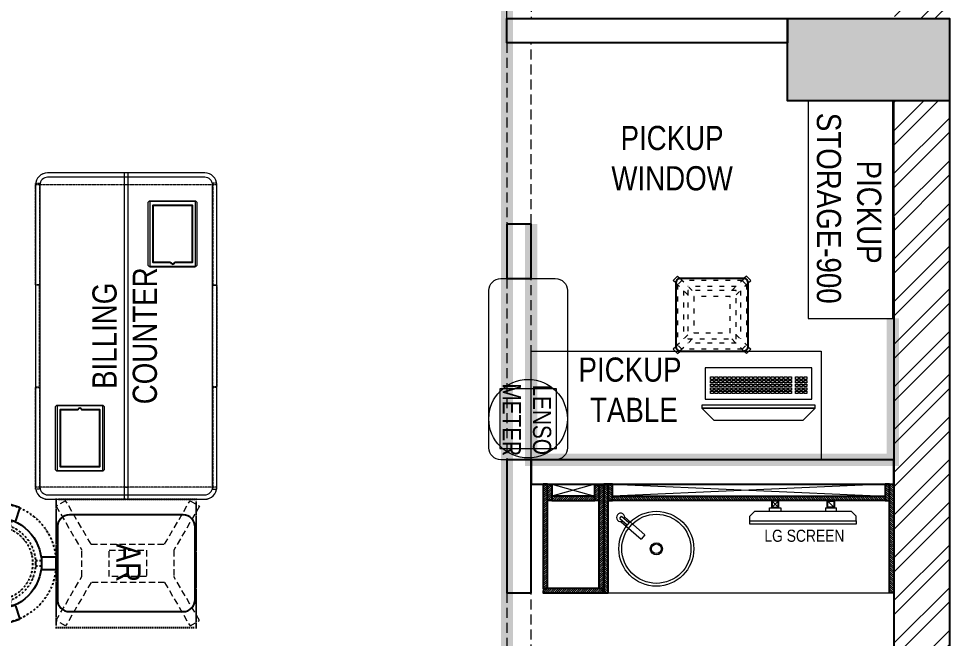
# Model space of a CAD drawing. Header units: feet. Extents: x 9612924 to 9629632, y -7132871 to -7123531.
# Drawn here: x 9625782 to 9629632, y -7130880 to -7128316 of the extents above; entities that cross this region are included whole.
import ezdxf

# ---------------------------------------------------------------- set-up
doc = ezdxf.new("R2010")
doc.units = ezdxf.units.FT
doc.header["$LTSCALE"] = 33
doc.header["$MEASUREMENT"] = 0
for name, pattern in [('a_p6_plan_L18$0$HIDDEN', [0.375, 0.25, -0.125]), ('ACAD_ISO03W100', [30, 12, -18]), ('DASHDOT2', [0.5, 0.25, -0.125, 0, -0.125]), ('DOT', [0.25, 0, -0.25]), ('HIDDEN2', [4.7625, 3.175, -1.5875]), ('HIDDENX2', [0.75, 0.5, -0.25])]:
    doc.linetypes.add(name, pattern=pattern)
doc.layers.add('A-WALL', color=1, linetype='Continuous')
doc.layers.add('column', color=10, linetype='Continuous')
for name, color, linetype, lineweight in [('A-WALL HATCH', 251, 'Continuous', 0), ('column hatch', 5, 'Continuous', 0), ('Floor-Unit', 1, 'Continuous', 13), ('HATCH', 9, 'Continuous', 9), ('LENS-CURTAIN', 5, 'a_p6_plan_L18$0$HIDDEN', 9), ('LENS-PARTITION', 21, 'Continuous', 25), ('LENS-TEXT', 31, 'Continuous', 5), ('LENS_DIMENSION', 193, 'Continuous', 0), ('LENS_TEXT', 31, 'Continuous', 5), ('LK-EQPMT', 3, 'Continuous', 18), ('LK-FF&E FLOOR', 1, 'Continuous', 9), ('LK-FF&E WALL', 1, 'Continuous', 9), ('LK-IT', 3, 'Continuous', 18), ('LK-TILES FINISH', 251, 'Continuous', 5), ('LN-ELEVATION-1', 81, 'Continuous', 25), ('LN-ELEVATION-2', 103, 'Continuous', 20), ('LN-ELEVATION-3', 125, 'Continuous', 18), ('LN-ELEVATION-4', 145, 'Continuous', 13), ('LN-ELEVATION-5', 167, 'Continuous', 5), ('LN-HATCH', 251, 'Continuous', 0)]:
    doc.layers.add(name, color=color, linetype=linetype, lineweight=lineweight)
doc.layers.add('LK-FLUTTED FINISH', color=20, linetype='Continuous', lineweight=30, true_color=0xff5e29)
doc.layers.add('TV', color=92, linetype='Continuous', lineweight=18, true_color=0x00d600)
doc.styles.add('LK TXT', font='Gill Sans MT Condensed Regular.ttf', dxfattribs={"height": 100})
doc.styles.get("Standard").update_dxf_attribs({"font": 'Gill Sans MT Condensed Regular.ttf'})
pattern_1 = [(45, (35858.5, -100655.3575), (-4.4194174, 4.4194174), [])]

# ---------------------------------------------------------------- blocks, each defined once
blk = doc.blocks.new('A$C48d32854')
at = {"layer": 'A-WALL HATCH'}
h = blk.add_hatch(dxfattribs=at)
h.set_pattern_fill('ANSI32', color=256, scale=333)
h.set_pattern_definition([(45, (-4384936.05, 5465014.21), (-88.2999593, 88.2999593), []), (45, (-4384877.19, 5465014.21), (-88.2999593, 88.2999593), [])])
h.paths.add_polyline_path([(-6251, 6026), (-6251, 6256), (-11913, 6256), (-11913, 6026)])
h.paths.add_polyline_path([(-10631.5, 330), (-7167.5, 330), (-7167.5, 240), (-5866.5, 240), (-5866.5, 470), (-7167.5, 470), (-7167.5, 560), (-10631.5, 560), (-12632.5, 560), (-12632.5, 330)])
h.paths.add_polyline_path([(-12876, 5581), (-12864, 5581), (-12727.7, 5581), (-12727.7, 5711), (-12999.7, 5711), (-12999.7, 5581)])
h.paths.add_polyline_path([(-231, 4215), (-230, 3251), (-230, 230), (-4009.5, 230), (-4009.5, 460), (-5406.5, 460), (-5406.5, 230), (-4239.5, 230), (-4239.5, 0), (0, 0), (0, 4215)])
h.paths.add_polyline_path([(-2484, 9152), (-227, 9152), (-227, 4555), (0, 4555), (0, 9340), (-5773, 9340), (-5773, 6256), (-5543, 6256), (-5543, 6763), (-3607, 6763), (-3447, 6763), (-3447, 7003), (-3607, 7003), (-5519, 7003), (-5519, 9110), (-3589, 9110), (-3589, 7757), (-3429, 7757), (-3429, 9107), (-2484, 9107)])
h.paths.add_polyline_path([(-4685, 4656), (-4685, 5874), (-4845, 5874), (-4845, 4814), (-5543, 4814), (-5543, 5712), (-5698, 5712), (-5698, 4656)], flags=17)
at = {"layer": 'column hatch'}
h = blk.add_hatch(color=251, dxfattribs=at)
h.dxf.hatch_style = 1
h.paths.add_polyline_path([(-5698, 5712), (-5543, 5712), (-5543, 6256), (-6251, 6256), (-6251, 5712)])
h.paths.add_polyline_path([(-5406.5, 240), (-5406.5, 460), (-5406.5, 580), (-5866.5, 580), (-5866.5, 470), (-5866.5, 240)])
h.paths.add_polyline_path([(-231, 4215), (0, 4215), (0, 4555), (-227, 4555), (-669, 4555), (-669, 4215)])
h.paths.add_polyline_path([(-12632.5, 330), (-12632.5, 560), (-12632.5, 786), (-12752.5, 786), (-12852.5, 786), (-12999.7, 786), (-12999.7, 666.2), (-12999.7, 666.2), (-12999.7, 436), (-12999.7, 330)])
h.paths.add_polyline_path([(-12999.7, 6256), (-12999.7, 5711), (-11913, 5711), (-11913, 6026), (-11913, 6256)])
at = {"layer": 'A-WALL'}
for p, q in [((-231, 4215), (-230, 3251)), ((0, 4215), (0, 0)), ((-230, 3251), (-230, 290))]:
    blk.add_line(p, q, dxfattribs=at)
at = {"layer": 'column'}
blk.add_lwpolyline([(-227, 4555), (0, 4555), (0, 4215), (-231, 4215), (-669, 4215), (-669, 4555)], close=True, dxfattribs=at)
blk = doc.blocks.new('I-PAD Frame')
at = {"color": 3, "linetype": 'Continuous'}
blk.add_lwpolyline([(357868.7, -232321.1), (358122.7, -232321.1, 0.414214), (358132.7, -232311.1), (358132.7, -232129.1, 0.414214), (358122.7, -232119.1), (357868.7, -232119.1, 0.414214), (357858.7, -232129.1), (357858.7, -232311.1, 0.414214)], format="xyb", close=True, dxfattribs=at)
at = {"color": 3, "linetype": 'Continuous', "lineweight": 25}
blk.add_lwpolyline([(358113.2, -232229.7), (358113.2, -232302.1), (357878.2, -232302.1), (357878.2, -232138.1), (358113.2, -232138.1), (358113.2, -232210.6, 0.327538), (358114.6, -232212.5, -0.733799), (358114.6, -232227.8, 0.327538)], format="xyb", close=True, dxfattribs=at)
blk = doc.blocks.new('Billing Counter-1350')
at = {"color": 5, "linetype": 'HIDDENX2', "ltscale": 0.025}
for p, q in [((-625, -375), (-625, 375)), ((625, -375), (625, 375))]:
    blk.add_line(p, q, dxfattribs=at)
at = {"color": 0, "linetype": 'Continuous'}
for p, q in [((625, 375), (-625, 375)), ((675, -325), (675, 325)), ((-625, -375), (625, -375))]:
    blk.add_line(p, q, dxfattribs=at)
at = {"color": 2, "linetype": 'Continuous'}
blk.add_line((624, -375), (625, -375), dxfattribs=at)
at = {"color": 2, "linetype": 'HIDDENX2', "ltscale": 0.025}
for points in [[(-633, 375), (-212.4, 375), (-212.4, 358), (-633, 358)], [(210.3, 375), (-210.3, 375), (-210.3, 358), (210.3, 358)], [(212.3, 375), (632.9, 375), (632.9, 358), (212.3, 358)], [(-633, -375), (-212.4, -375), (-212.4, -358), (-633, -358)], [(210.3, -375), (-210.3, -375), (-210.3, -358), (210.3, -358)], [(212.3, -375), (632.9, -375), (632.9, -358), (212.3, -358)]]:
    blk.add_lwpolyline(points, close=True, dxfattribs=at)
at = {"color": 5, "linetype": 'Continuous'}
for points in [[(-555.9, 97.3), (-288.9, 97.3), (-288.9, 286.2), (-555.9, 286.2)], [(555.9, -97.3), (288.9, -97.3), (288.9, -286.2), (555.9, -286.2)]]:
    blk.add_lwpolyline(points, close=True, dxfattribs=at)
at = {"color": 5, "linetype": 'HIDDENX2', "ltscale": 0.025}
blk.add_lwpolyline([(625, 8.5), (-625, 8.5), (-625, -8.5), (625, -8.5)], close=True, dxfattribs=at)
at = {"color": 0, "linetype": 'Continuous'}
for centre, start, end in [((-625, 325), 90, 180), ((625, 325), 0, 90), ((625, -325), 270, 0)]:
    blk.add_arc(centre, 50, start, end, dxfattribs=at)
at = {"layer": 'LN-ELEVATION-2'}
blk.add_line((-675, 325), (-675, -325), dxfattribs=at)
for points in [[(625, 375), (-625, 375, 0.414214), (-675, 325), (-675, -325, 0.414214), (-625, -375), (625, -375, 0.414214), (675, -325), (675, 325, 0.414214)], [(625, 357), (-625, 357, 0.414214), (-657, 325), (-657, -325, 0.414214), (-625, -357), (625, -357, 0.414214), (657, -325), (657, 325, 0.414214)]]:
    blk.add_lwpolyline(points, format="xyb", close=True, dxfattribs=at)
blk.add_lwpolyline([(-675, -8.5), (675, -8.5), (675, 8.5), (-675, 8.5)], close=True, dxfattribs=at)
blk.add_arc((-625, -325), 50, 180, 270, dxfattribs=at)
at = {"color": 2, "linetype": 'Continuous', "xscale": -1, "rotation": 180}
blk.add_blockref('I-PAD Frame', (-358418.2, -232028.4), dxfattribs=at)
at = {"color": 2, "linetype": 'Continuous', "xscale": -1}
blk.add_blockref('I-PAD Frame', (358418.2, 232028.4), dxfattribs=at)
at = {"layer": 'LENS-TEXT', "color": 0, "linetype": 'Continuous', "ltscale": 3, "insert": (1, 5.6), "char_height": 100, "attachment_point": 5, "style": 'LK TXT'}
blk.add_mtext_dynamic_manual_height_columns('BILLING COUNTER', width=353.056, gutter_width=0.5, heights=[0], dxfattribs=at)
blk = doc.blocks.new('CLENS 600 TYPE 6')
at = {"layer": 'LN-ELEVATION-1', "ltscale": 0.5}
blk.add_lwpolyline([(130, -225), (-130, -225, -0.414214), (-150, -205), (-150, 55, -0.414214), (-130, 75), (130, 75, -0.414214), (150, 55), (150, -205, -0.414214)], format="xyb", close=True, dxfattribs=at)
at = {"layer": 'LN-ELEVATION-3', "linetype": 'ACAD_ISO03W100', "ltscale": 0.05}
for p, q in [((-100, 7.3), (-142.4, 49.7)), ((-142.4, -199.7), (-142.4, 49.7)), ((-82.3, 25), (-124.7, 67.4)), ((124.7, 67.4), (-124.7, 67.4)), ((99.7, 42.4), (-99.7, 42.4)), ((82.3, 25), (124.7, 67.4)), ((100, 7.3), (142.4, 49.7)), ((142.4, -199.7), (142.4, 49.7)), ((-117.4, -174.7), (-117.4, 24.7)), ((117.4, -174.7), (117.4, 24.7)), ((-100, -157.3), (-142.4, -199.7)), ((-82.3, -175), (-124.7, -217.4)), ((99.7, -192.4), (-99.7, -192.4)), ((82.3, -175), (124.7, -217.4)), ((100, -157.3), (142.4, -199.7)), ((124.7, -217.4), (-124.7, -217.4))]:
    blk.add_line(p, q, dxfattribs=at)
for points in [[(-132.2, 74.9), (-124.7, 67.4), (-142.4, 49.7), (-149.9, 57.2)], [(132.2, 74.9), (124.7, 67.4), (142.4, 49.7), (149.9, 57.2)], [(-132.2, -224.9), (-124.7, -217.4), (-142.4, -199.7), (-149.9, -207.2)], [(132.2, -224.9), (124.7, -217.4), (142.4, -199.7), (149.9, -207.2)]]:
    blk.add_lwpolyline(points, dxfattribs=at)
for points in [[(100, -175), (-100, -175), (-100, 25), (100, 25)], [(75, -150), (-75, -150), (-75, 0), (75, 0)]]:
    blk.add_lwpolyline(points, close=True, dxfattribs=at)
at = {"layer": 'LN-ELEVATION-5', "ltscale": 0.5}
for points in [[(-149.9, 57.2), (-160.1, 67.4), (-142.4, 85.1), (-132.2, 74.9)], [(149.9, 57.2), (160.1, 67.4), (142.4, 85.1), (132.2, 74.9)], [(-149.9, -207.2), (-160.1, -217.4), (-142.4, -235.1), (-132.2, -224.9)], [(149.9, -207.2), (160.1, -217.4), (142.4, -235.1), (132.2, -224.9)]]:
    blk.add_lwpolyline(points, dxfattribs=at)
blk = doc.blocks.new('*U23')
at = {"layer": 'LK-EQPMT', "ltscale": 12}
blk.add_lwpolyline([(6, 4.9), (-6, 4.9), (-6, -4.9), (6, -4.9)], close=True, dxfattribs=at)
blk = doc.blocks.new('*U24')
at = {"color": 0, "linetype": 'ByBlock', "lineweight": -2, "transparency": 16777216}
for p in [(0, 0), (18, 0), (35.9, 0), (53.9, 0), (71.8, 0), (89.8, 0), (107.8, 0), (125.7, 0), (143.7, 0), (161.6, 0), (179.6, 0), (197.6, 0), (215.5, 0), (233.5, 0), (251.4, 0), (269.4, 0), (287.4, 0), (305.3, 0), (323.3, 0), (0, -14.7), (0, -29.5), (18, -14.7), (18, -29.5), (35.9, -14.7), (35.9, -29.5), (53.9, -14.7), (53.9, -29.5), (71.8, -14.7), (71.8, -29.5), (89.8, -14.7), (89.8, -29.5), (107.8, -14.7), (107.8, -29.5), (125.7, -14.7), (125.7, -29.5), (143.7, -14.7), (143.7, -29.5), (161.6, -14.7), (161.6, -29.5), (179.6, -14.7), (179.6, -29.5), (197.6, -14.7), (197.6, -29.5), (215.5, -14.7), (215.5, -29.5), (233.5, -14.7), (233.5, -29.5), (251.4, -14.7), (251.4, -29.5), (269.4, -14.7), (269.4, -29.5), (287.4, -14.7), (287.4, -29.5), (305.3, -14.7), (305.3, -29.5), (323.3, -14.7), (323.3, -29.5), (0, -44.2), (0, -59), (18, -44.2), (18, -59), (35.9, -44.2), (35.9, -59), (53.9, -44.2), (53.9, -59), (71.8, -44.2), (71.8, -59), (89.8, -44.2), (89.8, -59), (107.8, -44.2), (107.8, -59), (125.7, -44.2), (125.7, -59), (143.7, -44.2), (143.7, -59), (161.6, -44.2), (161.6, -59), (179.6, -44.2), (179.6, -59), (197.6, -44.2), (197.6, -59), (215.5, -44.2), (215.5, -59), (233.5, -44.2), (233.5, -59), (251.4, -44.2), (251.4, -59), (269.4, -44.2), (269.4, -59), (287.4, -44.2), (287.4, -59), (305.3, -44.2), (305.3, -59), (323.3, -44.2), (323.3, -59)]:
    blk.add_blockref('*U23', p, dxfattribs=at)
blk = doc.blocks.new('*U21')
at = {"layer": 'LK-EQPMT', "ltscale": 12}
blk.add_lwpolyline([(6, 4.9), (-6, 4.9), (-6, -4.9), (6, -4.9)], close=True, dxfattribs=at)
blk = doc.blocks.new('*U22')
at = {"color": 0, "linetype": 'ByBlock', "lineweight": -2, "transparency": 16777216}
for p in [(0, 0), (18, 0), (35.9, 0), (0, -14.7), (0, -29.5), (18, -14.7), (18, -29.5), (35.9, -14.7), (35.9, -29.5), (0, -44.2), (0, -59), (18, -44.2), (18, -59), (35.9, -44.2), (35.9, -59)]:
    blk.add_blockref('*U21', p, dxfattribs=at)
blk = doc.blocks.new('KEYBOARD')
at = {"ltscale": 12}
blk.add_lwpolyline([(8, 0), (8, 129.1), (448, 129.1), (448, 0)], close=True, dxfattribs=at)
for name, p in [('*U24', (35.2, 101.6)), ('*U22', (386.6, 101.6))]:
    blk.add_blockref(name, p)
blk = doc.blocks.new('Pickup table PC')
at = {"layer": 'LN-ELEVATION-2', "ltscale": 0.5}
for points in [[(470, 50), (0, 50), (0, 62), (470, 62)], [(420, 0), (50, 0), (0, 50), (470, 50)]]:
    blk.add_lwpolyline(points, close=True, dxfattribs=at)
blk = doc.blocks.new('rtf')
at = {"color": 0, "linetype": 'ByBlock', "lineweight": -2}
for p, q in [((16412.5, -172798.8), (16452.4, -172798.8)), ((16412.5, -172810.8), (16412.5, -172798.8)), ((16412.5, -172810.8), (16452.4, -172810.8)), ((16425.3, -172793.1), (16535.3, -172793.1)), ((16425.3, -172817.1), (16535.3, -172817.1)), ((16535.3, -172793.1), (16535.3, -172817.1))]:
    blk.add_line(p, q, dxfattribs=at)
for centre, radius, start, end in [((16412.5, -172805.1), 17.5, 21.0506, 340.9422), ((16444.5, -172804.8), 9.89, 322.6562, 37.3438)]:
    blk.add_arc(centre, radius, start, end, dxfattribs=at)
blk = doc.blocks.new('dsg')
at = {"color": 0, "linetype": 'ByBlock', "lineweight": -2}
for radius in [155, 143, 25, 20]:
    blk.add_circle((11491.5, -171102.6), radius, dxfattribs=at)
blk.add_blockref('rtf', (-5117.5, 1702.9), dxfattribs=at)
blk = doc.blocks.new('CLINIC - CABINET SINK')
at = {"layer": 'LN-HATCH', "ltscale": 0.5}
h = blk.add_hatch(dxfattribs=at)
h.set_pattern_fill('ANSI31', color=256, scale=2)
h.set_pattern_definition([(45, (4052861.5004, 1708016.356), (-4.4901280605, 4.4901280605), [])])
h.paths.add_polyline_path([(-563.4, 157), (564.6, 157), (564.6, 175), (-563.4, 175)])
h.paths.add_polyline_path([(582.6, 225), (600.6, 225), (600.6, -225), (582.6, -225)])
h.paths.add_polyline_path([(564.6, 225), (582.6, 225), (582.6, 157), (564.6, 157)])
h.paths.add_polyline_path([(-581.4, 225), (-599.4, 225), (-599.4, -225), (-581.4, -225)])
h.paths.add_polyline_path([(-581.4, 225), (-563.4, 225), (-563.4, 157), (-581.4, 157)])
at = {"layer": 'LN-ELEVATION-1', "ltscale": 0.5}
for points in [[(-581.4, 225), (-599.4, 225), (-599.4, -225), (-581.4, -225)], [(-581.4, 225), (-563.4, 225), (-563.4, 157), (-581.4, 157)], [(564.6, 225), (582.6, 225), (582.6, 157), (564.6, 157)], [(582.6, 225), (600.6, 225), (600.6, -225), (582.6, -225)], [(-563.4, 157), (564.6, 157), (564.6, 175), (-563.4, 175)]]:
    blk.add_lwpolyline(points, close=True, dxfattribs=at)
at = {"layer": 'LN-ELEVATION-2', "ltscale": 0.5}
blk.add_line((582.6, -225), (-581.4, -225), dxfattribs=at)
at = {"layer": 'LN-HATCH', "ltscale": 0.5}
for p, q in [((564.6, 225), (-563.4, 175)), ((-563.4, 225), (564.6, 175))]:
    blk.add_line(p, q, dxfattribs=at)
at = {"layer": 'LN-ELEVATION-3', "xscale": -1, "rotation": 41.1558274151866}
blk.add_blockref('dsg', (-103569.3, 136346.7), dxfattribs=at)
blk = doc.blocks.new('CLINIC SCREEN')
at = {"layer": 'TV'}
for p, q in [((-103.1, 42.9), (-127.4, 18.6)), ((-127.4, 42.9), (-103.1, 18.6)), ((102.7, 42.9), (127, 18.6))]:
    blk.add_line(p, q, dxfattribs=at)
at = {"layer": 'TV', "ltscale": 12}
for p, q in [((-220, -19.4), (-200.6, 0)), ((200.6, 0), (-200.6, 0)), ((-138.5, 0), (-138.5, 15.5)), ((-138.5, 15.5), (-92, 15.5)), ((-92, 15.5), (-92, 0)), ((92, 15.5), (92, 0)), ((92, 15.5), (138.5, 15.5)), ((138.5, 0), (138.5, 15.5)), ((220, -19.4), (200.6, 0)), ((-220, -38.8), (-220, -19.4)), ((220, -38.8), (220, -19.4))]:
    blk.add_line(p, q, dxfattribs=at)
at = {"layer": 'TV'}
for points in [[(-130.4, 15.5), (-100.1, 15.5), (-100.1, 45.9), (-130.4, 45.9)], [(-127.4, 18.6), (-103.1, 18.6), (-103.1, 42.9), (-127.4, 42.9)], [(130, 15.5), (99.7, 15.5), (99.7, 45.9), (130, 45.9)], [(127, 18.6), (102.7, 18.6), (102.7, 42.9), (127, 42.9)]]:
    blk.add_lwpolyline(points, close=True, dxfattribs=at)
at = {"layer": 'TV', "ltscale": 12}
blk.add_lwpolyline([(-220, -51.7), (-220, -38.8), (220, -38.8), (220, -51.7)], close=True, dxfattribs=at)
at = {"layer": 'Floor-Unit', "color": 0, "ltscale": 2, "insert": (5.2, -100.4), "char_height": 50, "attachment_point": 5}
blk.add_mtext_dynamic_manual_height_columns('LG SCREEN', width=466.48, gutter_width=12.5, heights=[0], dxfattribs=at)
blk = doc.blocks.new('CLINIC - MOP CLOSET')
at = {"layer": 'LN-HATCH', "ltscale": 0.5}
h = blk.add_hatch(dxfattribs=at)
h.set_pattern_fill('ANSI31', color=256, scale=50, angle=360)
h.set_pattern_definition(pattern_1)
h.paths.add_polyline_path([(-106.4, 216), (-124.4, 216), (-124.4, -216), (-106.4, -216)])
h = blk.add_hatch(dxfattribs=at)
h.set_pattern_fill('ANSI31', color=256, scale=50, angle=360)
h.set_pattern_definition(pattern_1)
h.paths.add_polyline_path([(-106.4, 216), (-88.4, 216), (-88.4, 148), (-106.4, 148)])
h = blk.add_hatch(dxfattribs=at)
h.set_pattern_fill('ANSI31', color=256, scale=50, angle=360)
h.set_pattern_definition(pattern_1)
h.paths.add_polyline_path([(89.6, 216), (107.6, 216), (107.6, 148), (89.6, 148)])
h = blk.add_hatch(dxfattribs=at)
h.set_pattern_fill('ANSI31', color=256, scale=50, angle=360)
h.set_pattern_definition(pattern_1)
h.paths.add_polyline_path([(107.6, 216), (125.6, 216), (125.6, -216), (107.6, -216)])
h = blk.add_hatch(dxfattribs=at)
h.set_pattern_fill('ANSI31', color=256, scale=50, angle=360)
h.set_pattern_definition(pattern_1)
h.paths.add_polyline_path([(-88.4, 148), (89.6, 148), (89.6, 166), (-88.4, 166)])
h = blk.add_hatch(dxfattribs=at)
h.set_pattern_fill('ANSI31', color=256, scale=50, angle=360)
h.set_pattern_definition([(45, (35894.5, -101037.3575), (-4.4194174, 4.4194174), [])])
h.paths.add_polyline_path([(-115.4, -216), (-124.4, -225), (-124.4, -234), (125.6, -234), (125.6, -216)])
at = {"layer": 'LN-ELEVATION-1', "ltscale": 0.5}
for points in [[(-106.4, 216), (-124.4, 216), (-124.4, -216), (-106.4, -216)], [(-106.4, 216), (-88.4, 216), (-88.4, 148), (-106.4, 148)], [(89.6, 216), (107.6, 216), (107.6, 148), (89.6, 148)], [(107.6, 216), (125.6, 216), (125.6, -216), (107.6, -216)], [(-88.4, 148), (89.6, 148), (89.6, 166), (-88.4, 166)], [(-124.4, -225), (-124.4, -234), (125.6, -234), (125.6, -216), (-115.4, -216)]]:
    blk.add_lwpolyline(points, close=True, dxfattribs=at)
at = {"layer": 'LN-HATCH', "ltscale": 0.5}
for p, q in [((89.6, 216), (-88.4, 166)), ((-88.4, 216), (89.6, 166))]:
    blk.add_line(p, q, dxfattribs=at)
blk = doc.blocks.new('AR')
at = {"layer": 'LN-ELEVATION-2', "linetype": 'DOT', "lineweight": 25, "transparency": 33554493}
blk.add_lwpolyline([(0, 13.4), (530, 13.4), (530, 593.4), (0, 593.4)], close=True, dxfattribs=at)
at = {"layer": 'LN-ELEVATION-2', "lineweight": 25}
blk.add_lwpolyline([(465, 68.2), (465, 538.2, 0.414214), (415, 588.2), (115, 588.2, 0.414214), (65, 538.2), (65, 68.2, 0.414214), (115, 18.2), (415, 18.2, 0.414214)], format="xyb", close=True, dxfattribs=at)
at = {"layer": 'LN-ELEVATION-4', "linetype": 'HIDDEN2', "ltscale": 0.25, "transparency": 33554664}
for points in [[(185.8, 448.9), (5.9, 554), (28.5, 593.4), (211.1, 486.7)], [(344.2, 448.9), (524.1, 554), (501.5, 593.4), (318.9, 486.7)], [(211.1, 486.7), (318.9, 486.7)], [(185.8, 144.5), (185.8, 448.9)], [(344.2, 448.9), (344.2, 144.5)], [(185.8, 144.5), (5.9, 39.3), (28.5, 0), (211.1, 106.7)], [(344.2, 144.5), (524.1, 39.3), (501.5, 0), (318.9, 106.7)], [(318.9, 106.7), (211.1, 106.7)]]:
    blk.add_lwpolyline(points, dxfattribs=at)
blk.add_lwpolyline([(210.8, 374), (319.2, 374), (319.2, 219.4), (210.8, 219.4)], close=True, dxfattribs=at)
blk = doc.blocks.new('DR STOOL')
at = {"layer": 'HATCH'}
h = blk.add_hatch(dxfattribs=at)
h.set_pattern_fill('ANSI36', color=250, angle=-90)
h.set_pattern_definition([(315, (-227.81, 917.3997), (6.173926, -1.683798), [7.9375, -1.5875, 0, -1.5875])])
edge = h.paths.add_edge_path()
edge.add_line((-190, 0), (-218.7, 0))
edge.add_arc((-218.7, 9.1), 9.12, 177.612, 270, ccw=False)
edge.add_arc((0, 0), 228, 2.388, 177.612, ccw=False)
edge.add_arc((218.7, 9.1), 9.12, -90, 2.388, ccw=False)
edge.add_line((218.7, 0), (190, 0))
edge.add_arc((0, 0), 190, 0, 180)
at = {"layer": 'LN-ELEVATION-1', "color": 1, "ltscale": 100}
for p, q in [((-128.6, 215.5), (-165.3, 189)), ((-124.7, 214.9), (-128.6, 215.5)), ((-112.7, 198.2), (-124.7, 214.9)), ((124.8, 215), (112.5, 198.3)), ((128.7, 215.6), (124.8, 215)), ((128.7, 215.6), (124.8, 215)), ((165.2, 188.9), (128.7, 215.6)), ((165.2, 188.9), (128.7, 215.6)), ((-165.3, 189), (-165.9, 185.1)), ((-165.9, 185.1), (-153.8, 168.3)), ((153.7, 168.4), (165.8, 185)), ((165.8, 185), (165.2, 188.9)), ((165.8, 185), (165.2, 188.9)), ((-191.3, -35.5), (-243, -52.2)), ((-187.9, -37.2), (-191.3, -35.5)), ((-184.1, -48.8), (-187.9, -37.2)), ((188.1, -37), (184.1, -49.2)), ((191.4, -35.3), (188.1, -37)), ((243, -52.2), (191.4, -35.3)), ((-243, -52.2), (-244.7, -55.8)), ((-244.7, -55.8), (-230.8, -98.7)), ((-173.9, -80.4), (-177.8, -68.2)), ((177.7, -68.6), (173.9, -80.2)), ((230.7, -98.7), (244.8, -55.8)), ((244.8, -55.8), (243, -52.2)), ((-230.8, -98.7), (-227.2, -100.6)), ((-227.2, -100.6), (-175.6, -83.8)), ((-175.6, -83.8), (-173.9, -80.4)), ((173.9, -80.2), (175.6, -83.6)), ((175.6, -83.6), (227.2, -100.5)), ((227.2, -100.5), (230.7, -98.7)), ((-22.7, -190.2), (-25.4, -192.9)), ((-10.5, -190.2), (-22.7, -190.2)), ((22.8, -190.2), (9.9, -190.2)), ((25.4, -192.9), (22.8, -190.2)), ((-25.4, -192.9), (-25.4, -247.2)), ((25.4, -247.2), (25.4, -192.9)), ((-25.4, -247.2), (-22.6, -250)), ((-22.6, -250), (22.6, -250)), ((22.6, -250), (25.4, -247.2))]:
    blk.add_line(p, q, dxfattribs=at)
at = {"layer": 'LN-ELEVATION-1', "linetype": 'DASHDOT2'}
for p, q in [((-92.9, 170.8), (-112.7, 198.2)), ((112.5, 198.3), (92.7, 171.1)), ((-153.8, 168.3), (-134.1, 141)), ((-103.5, 159.9), (-93.5, 167.1)), ((-88.2, 139.5), (-103.5, 159.9)), ((-93.5, 167.1), (-92.9, 170.8)), ((103.7, 159.8), (88.2, 139.4)), ((92.7, 171.1), (93.3, 167.4)), ((93.3, 167.4), (103.7, 159.8)), ((133.7, 141.2), (153.7, 168.4)), ((-134.1, 141), (-130.4, 140.4)), ((-130.4, 140.4), (-120, 148)), ((-120, 148), (-105.4, 127)), ((105.4, 126.9), (120.1, 147.8)), ((120.1, 147.8), (130, 140.6)), ((130, 140.6), (133.7, 141.2)), ((-160, -40.5), (-184.1, -48.8)), ((-177.8, -68.2), (-153.4, -60.7)), ((153.3, -61), (177.7, -68.6)), ((184.1, -49.2), (159.9, -40.8)), ((-10.9, -164.6), (-10.5, -190.2)), ((9.9, -190.2), (10.4, -164.7))]:
    blk.add_line(p, q, dxfattribs=at)
at = {"layer": 'LN-ELEVATION-1', "color": 1, "ltscale": 100}
blk.add_lwpolyline([(-190, 0), (-218.7, 0, -0.426474), (-227.8, 9.5, -0.959166), (227.8, 9.5, -0.426474), (218.7, 0), (190, 0)], format="xyb", dxfattribs=at)
at = {"layer": 'LN-ELEVATION-1', "linetype": 'DASHDOT2'}
for radius in [250, 165, 153]:
    blk.add_circle((0, 0), radius, dxfattribs=at)
at = {"layer": 'LN-ELEVATION-1', "color": 1, "ltscale": 100}
blk.add_circle((0, 0), 190, dxfattribs=at)

msp = doc.modelspace()

# ---------------------------------------------------------------- linework, layer by layer
at = {"layer": 'LENS-CURTAIN', "ltscale": 5}
for points in [[(9627902.1, -7127566), (9627902.1, -7128316), (9627802.1, -7128316), (9627802.1, -7127566)], [(9627902.1, -7129166), (9627902.1, -7128416), (9627802.1, -7128416), (9627802.1, -7129166)], [(9627902.1, -7130141), (9627902.1, -7129391), (9627802.1, -7129391), (9627802.1, -7130141)], [(9627802.1, -7130691), (9627802.1, -7131441), (9627902.1, -7131441), (9627902.1, -7130691)]]:
    msp.add_lwpolyline(points, close=True, dxfattribs=at)
at = {"layer": 'LENS-PARTITION'}
for points in [[(9627802.1, -7128316), (9628963.1, -7128316), (9628963.1, -7128416), (9627802.1, -7128416)], [(9627802.1, -7129166), (9627802.1, -7129391), (9627902.1, -7129391), (9627902.1, -7129166)], [(9627902.1, -7130141), (9627802.1, -7130141), (9627802.1, -7130691), (9627902.1, -7130691)], [(9627902.1, -7130241), (9629402.1, -7130241), (9629402.1, -7130141), (9627902.1, -7130141)]]:
    msp.add_lwpolyline(points, close=True, dxfattribs=at)
at = {"layer": 'LK-EQPMT'}
msp.add_lwpolyline([(9627772.1, -7130093.9), (9628007.1, -7130093.9), (9628007.1, -7129847.9), (9627772.1, -7129847.9)], close=True, dxfattribs=at)
at = {"layer": 'LK-FF&E WALL'}
for points in [[(9629048.1, -7129556), (9629398.1, -7129556), (9629398.1, -7128656), (9629048.1, -7128656)], [(9629102.1, -7130141), (9627902.1, -7130141), (9627902.1, -7129691), (9629102.1, -7129691)]]:
    msp.add_lwpolyline(points, close=True, dxfattribs=at)
msp.add_lwpolyline([(9627777.1, -7129391), (9628002.1, -7129391, -0.414214), (9628052.1, -7129441), (9628052.1, -7130091, -0.414214), (9628002.1, -7130141), (9627777.1, -7130141, -0.414214), (9627727.1, -7130091), (9627727.1, -7129441, -0.414214)], format="xyb", close=True, dxfattribs=at)
msp.add_circle((9627889.6, -7129970.9), 162.5, dxfattribs=at)
at = {"layer": 'LK-FLUTTED FINISH', "linetype": 'ACAD_ISO03W100', "ltscale": 0.05, "const_width": 50}
msp.add_lwpolyline([(9627802.1, -7127097), (9627802.1, -7132391)], dxfattribs=at)
at = {"layer": 'LK-TILES FINISH', "color": 212, "linetype": 'ACAD_ISO03W100', "ltscale": 0.05, "true_color": 0xde21d8, "const_width": 50}
msp.add_lwpolyline([(9629398.1, -7129556), (9629398.1, -7130141), (9627902.1, -7130141), (9627902.1, -7129166)], dxfattribs=at)

# ---------------------------------------------------------------- block references
at = {"layer": 'LENS_DIMENSION'}
msp.add_blockref('A$C48d32854', (9629632.1, -7132871), dxfattribs=at)
at = {"layer": 'LK-FF&E FLOOR'}
for name, p, rotation in [('Billing Counter-1350', (9626227.1, -7129629), 90), ('AR', (9626530.5, -7130834), 89.99999999999999), ('DR STOOL', (9625687.1, -7130569), 89.99999999999999)]:
    msp.add_blockref(name, p, dxfattribs=dict(at, rotation=rotation))
at = {"layer": 'LK-FF&E WALL', "xscale": -1, "rotation": 180}
msp.add_blockref('CLENS 600 TYPE 6', (9628650.3, -7129616), dxfattribs=at)
at = {"layer": 'LK-FF&E WALL'}
msp.add_blockref('CLINIC - MOP CLOSET', (9628076.4, -7130457), dxfattribs=at)
at = {"layer": 'LK-FF&E WALL', "xscale": -1}
msp.add_blockref('CLINIC - CABINET SINK', (9628802.7, -7130466), dxfattribs=at)
at = {"layer": 'LK-IT', "ltscale": 0.5, "xscale": -1, "rotation": 180}
msp.add_blockref('KEYBOARD', (9628614.5, -7129760.6), dxfattribs=at)
at = {"layer": 'LK-IT', "xscale": -1}
msp.add_blockref('Pickup table PC', (9629077.5, -7129976.8), dxfattribs=at)
at = {"layer": 'LK-IT'}
msp.add_blockref('CLINIC SCREEN', (9629027.1, -7130354.9), dxfattribs=at)

# ---------------------------------------------------------------- texts
at = {"layer": 'LENS-TEXT', "color": 0, "linetype": 'Continuous', "ltscale": 3, "attachment_point": 5, "rotation": 270, "style": 'LK TXT'}
for s, width, gutter_width, insert, char_height in [(' PICKUP STORAGE-900', 1099.487, 1, (9629216.5, -7129100.4), 100), ('LENSO\\PMETER', 353.056, 0.5, (9627884.8, -7129975.2), 75), ('AR', 237.441, 12.5, (9626236.6, -7130567.3), 100)]:
    msp.add_mtext_dynamic_manual_height_columns(s, width=width, gutter_width=gutter_width, heights=[0], dxfattribs=dict(at, insert=insert, char_height=char_height))
at = {"layer": 'LENS-TEXT', "color": 0, "linetype": 'Continuous', "ltscale": 3, "insert": (9628327.1, -7129851.1), "char_height": 100, "attachment_point": 5, "style": 'LK TXT'}
msp.add_mtext_dynamic_manual_height_columns('PICKUP  TABLE  ', width=783.964, gutter_width=1, heights=[0], dxfattribs=at)
at = {"layer": 'LENS_TEXT', "linetype": 'Continuous', "ltscale": 3, "insert": (9628485.1, -7128893.7), "char_height": 100, "attachment_point": 5}
msp.add_mtext_dynamic_manual_height_columns('PICKUP WINDOW', width=730.507, gutter_width=1, heights=[0], dxfattribs=at)

doc.saveas('drawing.dxf')
